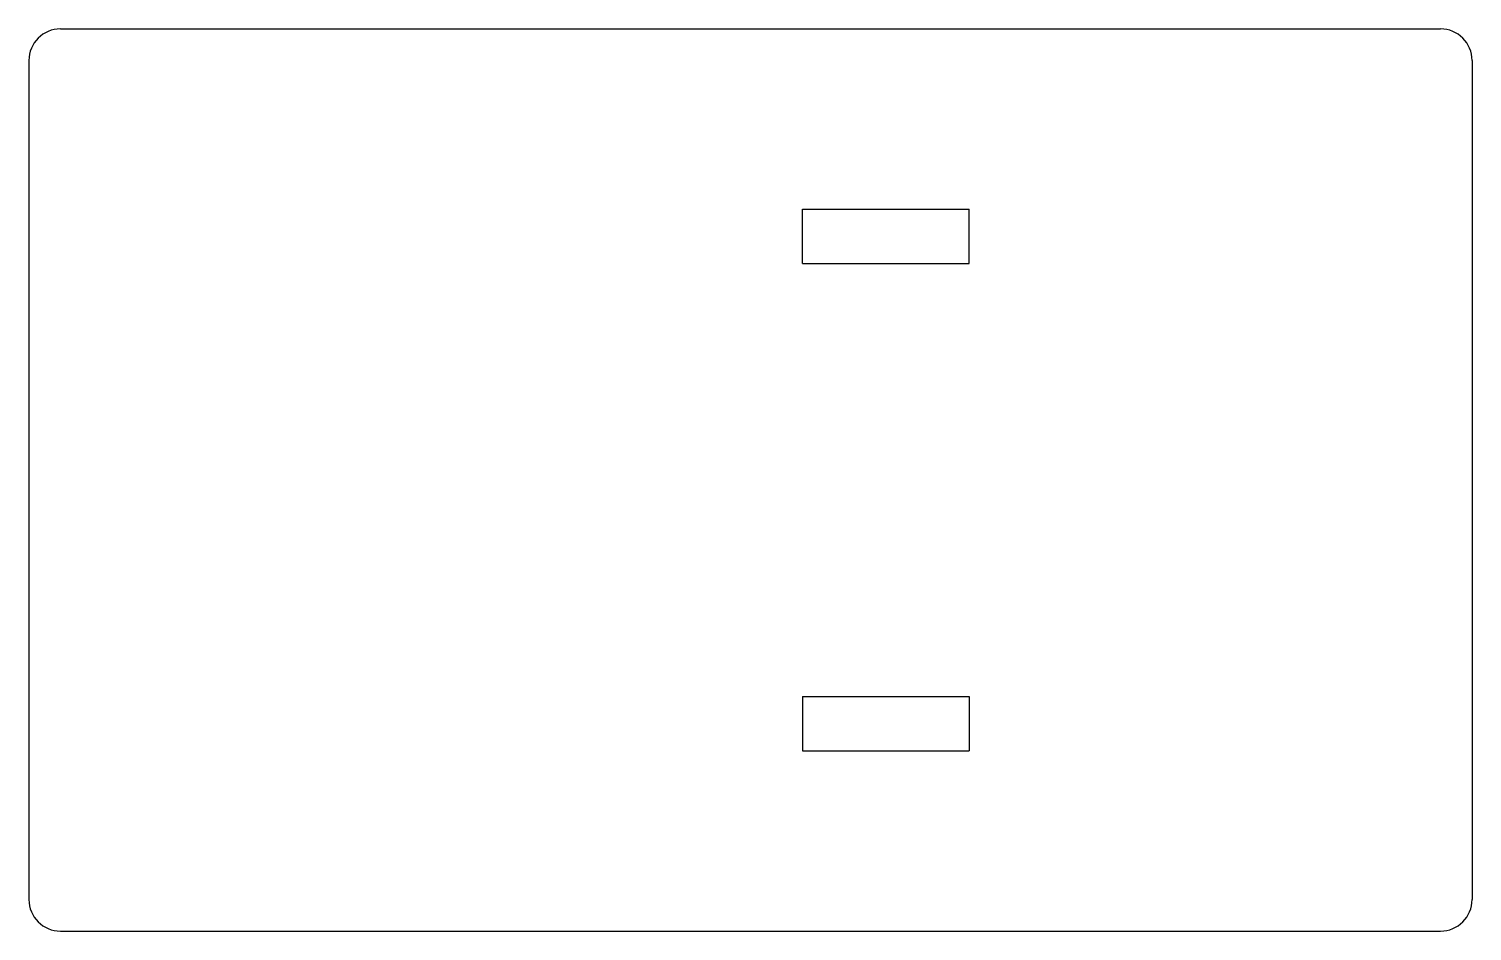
# Model space of a CAD drawing. Extents: x -160 to 160, y -100 to 100.
import ezdxf

# ---------------------------------------------------------------- set-up
doc = ezdxf.new("R2010")
doc.units = 0
doc.header["$MEASUREMENT"] = 0
doc.layers.add('VISIBLE', color=7, linetype='CONTINUOUS')

msp = doc.modelspace()

# ---------------------------------------------------------------- linework, layer by layer
at = {"layer": 'VISIBLE'}
for p, q in [((-153, 100), (153, 100)), ((-160, 93), (-160, -93)), ((160, 93), (160, -93)), ((11.5, 48), (11.5, 60)), ((11.5, 60), (48.5, 60)), ((48.5, 48), (48.5, 60)), ((11.5, 48), (48.5, 48)), ((11.5, -48), (48.5, -48)), ((11.5, -48), (11.5, -60)), ((48.5, -48), (48.5, -60)), ((11.5, -60), (48.5, -60)), ((-153, -100), (153, -100))]:
    msp.add_line(p, q, dxfattribs=at)
for centre, start, end in [((-153, 93), 90, 180), ((153, 93), 0, 90), ((-153, -93), 180, 270), ((153, -93), 270, 0)]:
    msp.add_arc(centre, 7, start, end, dxfattribs=at)

doc.saveas('drawing.dxf')
